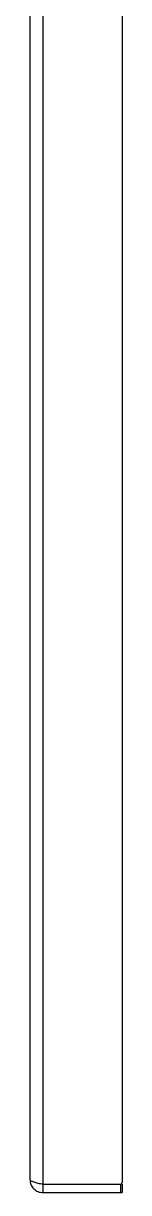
# Model space of a CAD drawing. Header units: inches. Extents: x 0 to 137, y 0 to 88.
# Drawn here: x 98.98 to 99.81, y 45.68 to 56.14 of the extents above; entities that cross this region are included whole.
import ezdxf

# ---------------------------------------------------------------- set-up
doc = ezdxf.new("R2010")
doc.units = ezdxf.units.IN
doc.header["$MEASUREMENT"] = 0

msp = doc.modelspace()

# ---------------------------------------------------------------- linework, layer by layer
at = {"color": 7, "linetype": 'Continuous', "lineweight": 25}
for p, q in [((99.09731, 81.18259), (99.09731, 45.68259)), ((98.98031, 81.06559), (98.98031, 45.79959)), ((99.80531, 81.09259), (99.80531, 45.77259)), ((99.09731, 45.75759), (99.80531, 45.75759)), ((99.79031, 45.75759), (99.79031, 45.68259)), ((99.80531, 45.75759), (99.80531, 45.68259)), ((99.09731, 45.68259), (99.80531, 45.68259))]:
    msp.add_line(p, q, dxfattribs=at)
msp.add_arc((99.79031, 45.77259), 0.015, 270, 360, dxfattribs=at)
msp.add_open_spline([(98.98031, 45.79959), (98.98207, 45.79609), (98.98559, 45.78909), (99.01265, 45.77859), (99.05132, 45.76809), (99.08198, 45.76109), (99.09731, 45.75759)], degree=3, dxfattribs=at)
msp.add_open_spline([(98.98031, 45.79959), (98.98207, 45.78426), (98.98559, 45.75359), (99.01265, 45.71492), (99.05132, 45.68786), (99.08198, 45.68435), (99.09731, 45.68259)], degree=3, knots=[0, 0, 0, 0, 0.24999999, 0.5, 0.75, 1, 1, 1, 1], dxfattribs=at)

doc.saveas('drawing.dxf')
